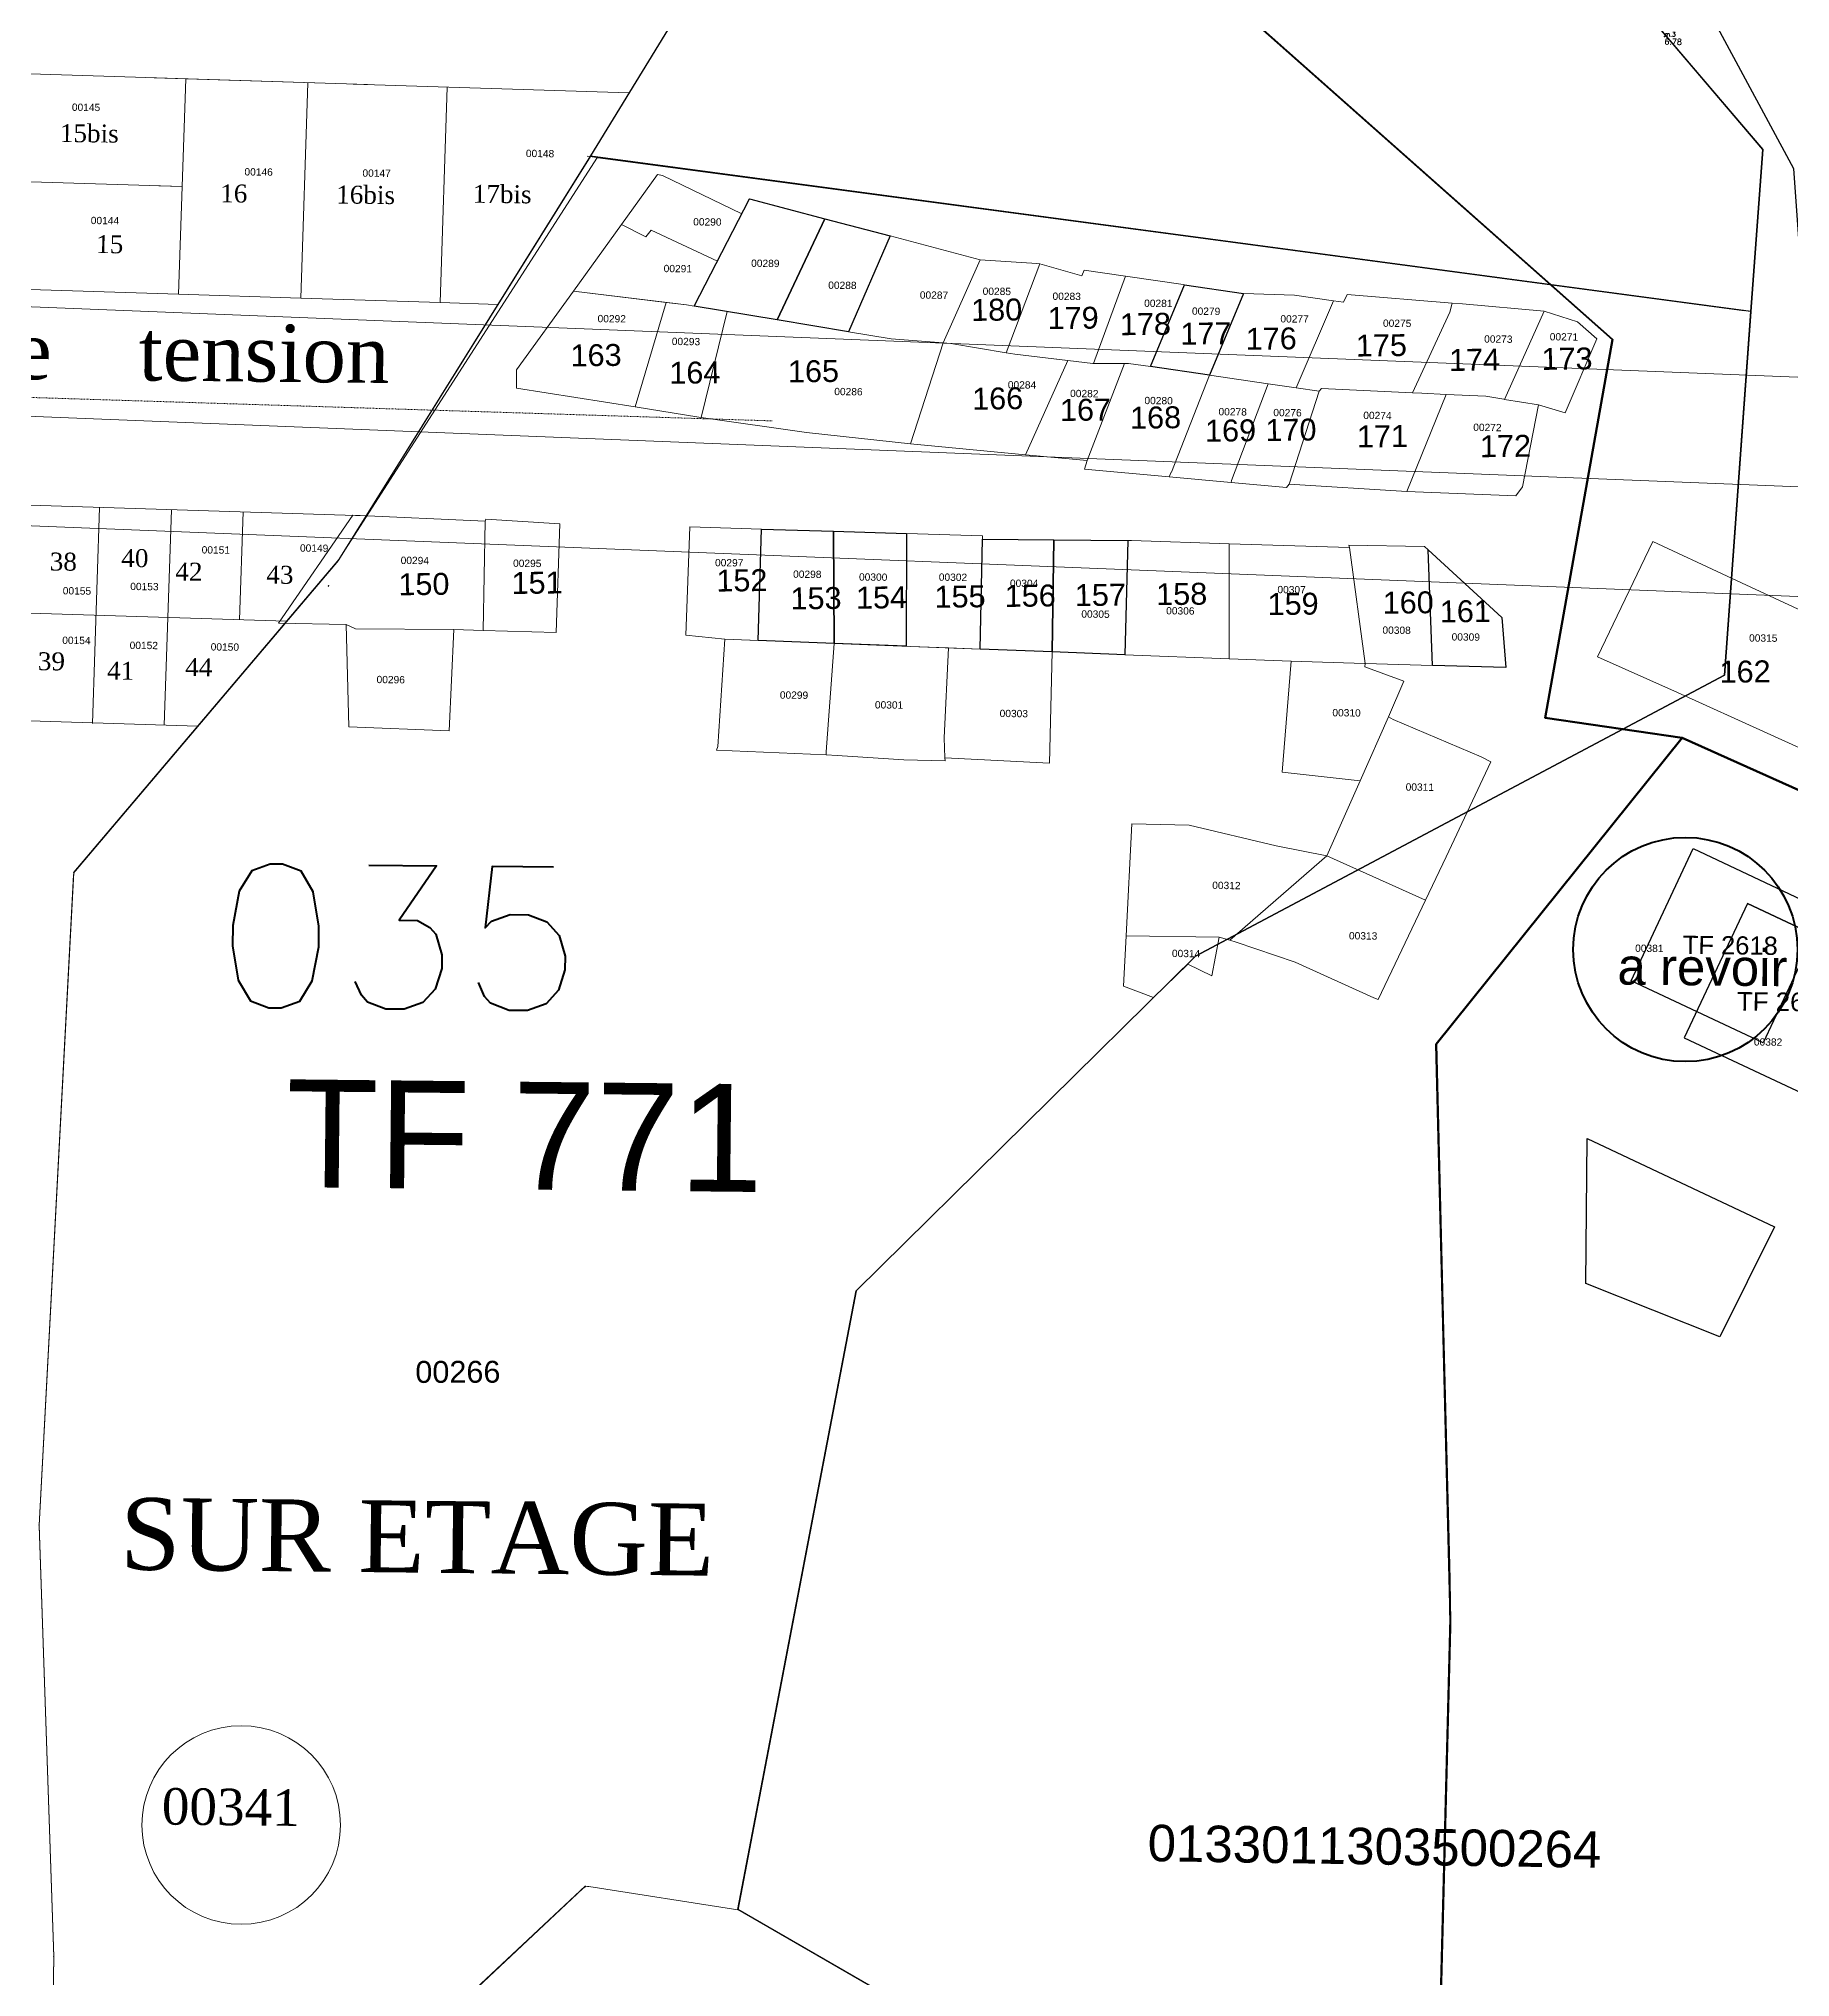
# Model space of a CAD drawing. Header units: metres. Extents: x 251686 to 255059, y 1627526 to 1631912.
# Drawn here: x 253263.5 to 253503.4, y 1628330.6 to 1628596.2 of the extents above; entities that cross this region are included whole.
import ezdxf
from ezdxf.enums import TextEntityAlignment as Align

# ---------------------------------------------------------------- set-up
doc = ezdxf.new("R2010")
doc.units = ezdxf.units.M
doc.header["$MEASUREMENT"] = 0
doc.linetypes.add('DGN Style 4', pattern=[0.103896, 0.051948, -0.025974, 0, -0.025974])
for name, color, linetype in [('A_revoir_niveau_0', 7, 'Continuous'), ('limites_parcelles', 7, 'Continuous'), ('limites_sections', 7, 'Continuous'), ('limites_tf', 7, 'Continuous'), ('numero_lot', 7, 'Continuous'), ('numero_parcelle', 7, 'Continuous'), ('toponymie', 7, 'Continuous')]:
    doc.layers.add(name, color=color, linetype=linetype)
for name, color, linetype, lineweight in [('ASSIETTE IMMAT', 7, 'Continuous', 0), ('emprise_ht_pik_rufisque', 7, 'Continuous', 0), ('Numero_TF', 7, 'Continuous', 0), ('Régularisation', 1, 'Continuous', 40)]:
    doc.layers.add(name, color=color, linetype=linetype, lineweight=lineweight)
doc.layers.add('collage', color=7, linetype='Continuous', lineweight=0, plot=False)
doc.layers.add('Lignes HT Vectorisées', color=6, linetype='Continuous', lineweight=0, true_color=0xff00ff)
doc.styles.get("Standard").update_dxf_attribs({"font": 'txt.shx'})
doc.styles.add('Style-Arial', font='arial.ttf')
doc.styles.add('Style-FANCY', font='times.ttf')
doc.styles.add('Style-Times New Roman', font='times.ttf')
doc.styles.add('Style-txt', font='txt.shx')

# ---------------------------------------------------------------- blocks, each defined once
blk = doc.blocks.new('*U91')
at = {"layer": 'Numero_TF', "color": 4, "linetype": 'Continuous', "lineweight": 30}
for p, q in [((-13.301083, -4.795525, -0.000028), (-4.800456, 13.306175, -0.000028)), ((-4.800456, 13.306175, -0.000028), (13.301139, 4.795549, -0.000028)), ((13.301139, 4.795549, -0.000028), (4.800513, -13.306151, -0.000028)), ((4.800513, -13.306151, -0.000028), (-13.301083, -4.795525, -0.000028))]:
    blk.add_line(p, q, dxfattribs=at)
at = {"layer": 'Numero_TF', "color": 4, "linetype": 'Continuous', "lineweight": 0, "style": 'Style-Arial'}
blk.add_text('TF 2618', height=2.5, rotation=359.3981, dxfattribs=at).set_placement((-6.199293, 1.37186, -0.000028), align=Align.TOP_LEFT)
blk = doc.blocks.new('*U92')
at = {"layer": 'Numero_TF', "color": 4, "linetype": 'Continuous', "lineweight": 30}
for p, q in [((-13.301178, -9.050845, -0.000028), (-4.800552, 9.050855, -0.000028)), ((-4.800552, 9.050855, -0.000028), (13.301149, 0.550229, -0.000028))]:
    blk.add_line(p, q, dxfattribs=at)
at = {"layer": 'Numero_TF', "color": 4, "linetype": 'Continuous', "lineweight": 0, "style": 'Style-Arial'}
blk.add_text('TF 2314', height=2.5, rotation=359.3981, dxfattribs=at).set_placement((-6.244648, -2.052617, -0.000028), align=Align.TOP_LEFT)
blk = doc.blocks.new('*U90')
at = {"layer": 'Numero_TF', "color": 4, "linetype": 'Continuous', "lineweight": 30}
for name, p in [('*U91', (-60.6442, 24.2283)), ('*U92', (60.64415, -28.48365))]:
    blk.add_blockref(name, p, dxfattribs=at)
blk = doc.blocks.new('TCPOINT_188')
at = {"color": 0}
blk.add_point((0, 0), dxfattribs=at)
blk.add_attdef('ALT', text='', height=0.0008).set_placement((0, -0.0003), align=Align.TOP_LEFT)
at = {"layer": 'collage'}
blk.add_attdef('MAT', (0, 0), '', height=0.0006, dxfattribs=at)

msp = doc.modelspace()

# ---------------------------------------------------------------- linework, layer by layer
at = {"layer": 'A_revoir_niveau_0', "color": 7, "linetype": 'DGN Style 4', "lineweight": 0}
msp.add_line((253121.782565, 1628551.503948), (253363.976717, 1628543.855109), dxfattribs=at)
at = {"layer": 'ASSIETTE IMMAT', "color": 2, "linetype": 'Continuous', "lineweight": 30, "flags": 128}
msp.add_lwpolyline([(253586.882449, 1628344.94237), (253577.64234, 1628342.548201), (253575.708695, 1628321.295117), (253521.853336, 1628279.133303), (253449.96192, 1628232.956205), (253436.152828, 1628245.346432), (253445.156535, 1628290.27974), (253359.261937, 1628339.884883), (253375.463978, 1628424.661208), (253421.924501, 1628470.512987), (253494.385766, 1628509.035218), (253498.006094, 1628558.818805), (253499.645445, 1628581.019999), (253466.43506, 1628620.073785), (253446.121019, 1628685.591974), (253503.841435, 1628578.416735), (253518.731881, 1628369.535378), (253588.984244, 1628345.378228)], dxfattribs=at)
at = {"layer": 'emprise_ht_pik_rufisque', "color": 1}
for p, q in [((253211.994167, 1628561.499738), (253915.366918, 1628533.451526)), ((253925.76349, 1628503.013099), (253210.754406, 1628531.525345))]:
    msp.add_line(p, q, dxfattribs=at)
at = {"layer": 'Lignes HT Vectorisées', "color": 5, "flags": 128}
msp.add_lwpolyline([(252238.115739, 1628531.228315), (252321.664095, 1628595.659757), (252410.120553, 1628620.071574), (252571.302761, 1628537.021918), (252902.604681, 1628559.741733), (253211.374286, 1628546.512525), (253598.517543, 1628531.074514), (253921.490958, 1628519.009106), (254251.545533, 1628795.955667)], dxfattribs=at)
at = {"layer": 'limites_parcelles', "color": 7, "linetype": 'Continuous', "lineweight": 0}
for p, q in [((253214.694442, 1628592.888128), (253308.494265, 1628589.926857)), ((253279.286379, 1628590.848825), (253302.733387, 1628590.109031)), ((253283.615133, 1628590.712294), (253282.632843, 1628561.197071)), ((253300.339452, 1628590.184306), (253299.359136, 1628560.669233)), ((253306.558548, 1628589.987415), (253344.333948, 1628588.794925)), ((253319.425681, 1628589.581226), (253318.445332, 1628560.065831)), ((253339.037158, 1628580.148924), (253304.586611, 1628524.870081)), ((253497.996417, 1628558.870997), (253339.038142, 1628580.148914)), ((253214.25298, 1628578.128908), (253283.123956, 1628575.953723)), ((253304.567693, 1628524.849605), (253340.012217, 1628580.006839)), ((253339.018353, 1628580.139276), (253498.00626, 1628558.870894)), ((253279.937273, 1628576.054118), (253283.123781, 1628575.954916)), ((253213.76238, 1628563.373209), (253282.632843, 1628561.197071)), ((253282.632875, 1628561.198026), (253299.359136, 1628560.669233)), ((253299.359136, 1628560.669233), (253318.445332, 1628560.065831)), ((253318.44536, 1628560.06666), (253326.366059, 1628559.817065)), ((253212.781068, 1628533.8571), (253308.308983, 1628530.842096)), ((253271.813203, 1628531.993957), (253270.829599, 1628502.379863)), ((253281.651587, 1628531.683443), (253280.670301, 1628502.168811)), ((253291.491922, 1628531.372867), (253291.000181, 1628516.614754)), ((253304.586611, 1628524.870081), (253268.278222, 1628482.022154)), ((253268.278222, 1628482.022154), (253304.567693, 1628524.849605)), ((253212.094606, 1628519.105613), (253297.418153, 1628516.411991)), ((253211.800831, 1628504.343719), (253285.227374, 1628502.024898)), ((253268.278222, 1628482.022154), (253263.524349, 1628392.564595)), ((253263.525375, 1628392.568522), (253268.278222, 1628482.022154)), ((253265.546158, 1628333.482401), (253263.524391, 1628392.568533)), ((253265.547142, 1628333.482391), (253263.525375, 1628392.568522)), ((253338.376835, 1628343.15735), (253264.651962, 1628274.101835)), ((253264.651962, 1628274.101835), (253265.547142, 1628333.482391))]:
    msp.add_line(p, q, dxfattribs=at)
at = {"layer": 'limites_parcelles', "lineweight": 0, "flags": 128}
for points in [[(253356.43708, 1628565.715376), (253347.385374, 1628570.004779), (253346.631274, 1628569.052278), (253343.315372, 1628570.77168), (253348.258175, 1628577.633284), (253348.925275, 1628577.456284), (253359.778083, 1628572.208281), (253356.43708, 1628565.715376)], [(253356.43708, 1628565.715376), (253353.270078, 1628559.560672), (253352.217878, 1628559.734372), (253336.740367, 1628561.644274), (253343.315372, 1628570.77168), (253346.631274, 1628569.052278), (253347.385374, 1628570.004779), (253356.43708, 1628565.715376)], [(253392.447904, 1628565.908376), (253387.361501, 1628554.527069), (253380.263696, 1628555.104169), (253374.397192, 1628556.07267), (253380.092496, 1628569.186579), (253392.447904, 1628565.908376)], [(253400.59101, 1628565.371476), (253396.010607, 1628553.183768), (253388.399702, 1628554.442669), (253387.361501, 1628554.527069), (253392.447904, 1628565.908376), (253400.173909, 1628565.431976), (253400.59101, 1628565.371476)], [(253406.684014, 1628564.487275), (253412.352518, 1628563.664675), (253407.940015, 1628551.730667), (253407.846615, 1628551.730667), (253397.197107, 1628552.987468), (253396.010607, 1628553.183768), (253400.59101, 1628565.371476), (253406.343314, 1628563.735675), (253406.684014, 1628564.487275)], [(253349.401376, 1628560.081972), (253345.178973, 1628545.757463), (253328.910662, 1628548.339765), (253328.910662, 1628550.853266), (253336.740367, 1628561.644274), (253349.401376, 1628560.081972)], [(253420.441423, 1628562.490874), (253415.78562, 1628551.286767), (253412.741418, 1628551.730667), (253407.940015, 1628551.730667), (253412.352518, 1628563.664675), (253420.229423, 1628562.521574), (253420.441423, 1628562.490874)], [(253345.178973, 1628545.757463), (253349.401376, 1628560.081972), (253352.217878, 1628559.734372), (253353.270078, 1628559.560672), (253357.764281, 1628558.818672), (253354.238579, 1628544.324362), (253353.913779, 1628544.370962), (253345.178973, 1628545.757463)], [(253440.810736, 1628560.318873), (253435.707233, 1628548.381765), (253431.898931, 1628548.937065), (253423.863625, 1628550.108766), (253423.857925, 1628550.109566), (253428.492328, 1628561.325673), (253435.471833, 1628561.072573), (253440.810736, 1628560.318873)], [(253457.070247, 1628559.996372), (253456.782947, 1628558.727772), (253451.639544, 1628547.701864), (253439.183935, 1628548.295065), (253438.869135, 1628547.920664), (253435.707233, 1628548.381765), (253440.810736, 1628560.318873), (253442.218737, 1628560.120072), (253442.721438, 1628561.151973), (253457.070247, 1628559.996372)], [(253469.709056, 1628558.903072), (253464.266452, 1628546.800064), (253464.171652, 1628546.815664), (253461.68685, 1628547.223464), (253456.258147, 1628547.481964), (253452.910445, 1628547.641364), (253451.639544, 1628547.701864), (253456.782947, 1628558.727772), (253457.070247, 1628559.996372), (253458.490648, 1628559.881972), (253469.709056, 1628558.903072)], [(253464.266452, 1628546.800064), (253469.709056, 1628558.903072), (253474.233459, 1628557.421371), (253476.90576, 1628555.093069), (253472.566558, 1628544.959462), (253468.903155, 1628546.039263), (253464.266452, 1628546.800064)], [(253354.238579, 1628544.324362), (253357.764281, 1628558.818672), (253364.609786, 1628557.688571), (253374.397192, 1628556.07267), (253380.263696, 1628555.104169), (253387.361501, 1628554.527069), (253382.882998, 1628540.73326), (253368.664388, 1628542.254261), (253354.238579, 1628544.324362)], [(253382.882998, 1628540.73326), (253387.361501, 1628554.527069), (253388.399702, 1628554.442669), (253396.010607, 1628553.183768), (253397.197107, 1628552.987468), (253404.446212, 1628552.131967), (253398.651808, 1628539.225259), (253382.885798, 1628540.73296), (253382.882998, 1628540.73326)], [(253398.651808, 1628539.225259), (253404.446212, 1628552.131967), (253407.846615, 1628551.730667), (253407.940015, 1628551.730667), (253412.222817, 1628551.730667), (253407.095214, 1628538.417858), (253398.651808, 1628539.225259)], [(253423.863625, 1628550.108766), (253418.625022, 1628536.835357), (253418.611422, 1628536.837257), (253418.319522, 1628536.181157), (253406.715914, 1628537.228557), (253407.095214, 1628538.417858), (253412.222817, 1628551.730667), (253412.741418, 1628551.730667), (253415.78562, 1628551.286767), (253423.857925, 1628550.109566), (253423.863625, 1628550.108766)], [(253431.898931, 1628548.937065), (253426.877027, 1628535.702656), (253426.817927, 1628535.414156), (253418.319522, 1628536.181157), (253418.611422, 1628536.837257), (253418.625022, 1628536.835357), (253423.863625, 1628550.108766), (253431.898931, 1628548.937065)], [(253434.754732, 1628535.181156), (253434.417832, 1628534.728156), (253426.817927, 1628535.414156), (253426.877027, 1628535.702656), (253431.898931, 1628548.937065), (253435.707233, 1628548.381765), (253438.869135, 1628547.920664), (253434.754732, 1628535.181156)], [(253434.754732, 1628535.181156), (253438.869135, 1628547.920664), (253439.183935, 1628548.295065), (253451.639544, 1628547.701864), (253452.910445, 1628547.641364), (253456.258147, 1628547.481964), (253450.867643, 1628534.185455), (253434.754732, 1628535.181156)], [(253450.867643, 1628534.185455), (253456.258147, 1628547.481964), (253461.68685, 1628547.223464), (253464.171652, 1628546.815664), (253464.266452, 1628546.800064), (253468.903155, 1628546.039263), (253466.705954, 1628534.819456), (253465.793153, 1628533.589155), (253450.883843, 1628534.184455), (253450.867643, 1628534.185455)], [(253320.338256, 1628515.252443), (253306.879047, 1628515.356343), (253305.597047, 1628515.971243), (253296.30354, 1628516.136643), (253306.482347, 1628530.944153), (253324.651859, 1628530.121853), (253324.341159, 1628515.135843), (253320.338256, 1628515.252443)], [(253324.341159, 1628515.135843), (253324.651859, 1628530.121853), (253324.743059, 1628530.390353), (253334.871366, 1628529.771252), (253334.362366, 1628514.843942), (253324.341159, 1628515.135843)], [(253362.474484, 1628529.035852), (253362.037384, 1628513.763042), (253357.440281, 1628513.940542), (253352.105377, 1628514.500842), (253352.660978, 1628529.343952), (253362.474484, 1628529.035852)], [(253392.755805, 1628527.667051), (253392.443404, 1628512.589341), (253382.842998, 1628512.959841), (253382.297398, 1628512.980941), (253382.349698, 1628528.411751), (253392.764505, 1628528.084751), (253392.755805, 1628527.667051)], [(253412.263317, 1628511.82424), (253412.667418, 1628527.472451), (253413.161918, 1628527.467651), (253426.531327, 1628527.02465), (253426.531327, 1628511.27354), (253412.263317, 1628511.82424)], [(253513.525885, 1628513.838342), (253512.525884, 1628495.50573), (253487.951168, 1628506.638637), (253476.97636, 1628511.51074), (253484.583066, 1628527.319651), (253494.740572, 1628522.572248), (253513.525885, 1628513.838342)], [(253426.531327, 1628511.27354), (253426.531327, 1628527.02465), (253443.026738, 1628526.50675), (253445.148039, 1628510.62604), (253445.084539, 1628510.62794), (253435.030433, 1628510.94544), (253426.531327, 1628511.27354)], [(253453.784945, 1628526.16895), (253454.410445, 1628510.352039), (253445.148039, 1628510.62604), (253443.026738, 1628526.50675), (253442.944438, 1628526.83195), (253453.294945, 1628526.66265), (253453.784945, 1628526.16895)], [(253320.338256, 1628515.252443), (253319.705956, 1628501.396233), (253305.974047, 1628501.925334), (253305.597047, 1628515.971243), (253306.879047, 1628515.356343), (253320.338256, 1628515.252443)], [(253371.35289, 1628498.490632), (253371.32599, 1628498.085631), (253356.33088, 1628498.746732), (253356.48768, 1628499.229732), (253357.440281, 1628513.940542), (253372.449191, 1628513.361141), (253371.35289, 1628498.490632)], [(253387.525601, 1628500.421733), (253387.605901, 1628497.682631), (253387.595001, 1628497.683131), (253387.617901, 1628497.273031), (253381.962397, 1628497.423831), (253372.834291, 1628498.019131), (253371.32599, 1628498.085631), (253371.35289, 1628498.490632), (253372.449191, 1628513.361141), (253382.842998, 1628512.959941), (253388.118801, 1628512.756241), (253387.525601, 1628500.421733)], [(253402.283811, 1628512.209441), (253401.910211, 1628496.971431), (253392.129804, 1628497.457731), (253387.605901, 1628497.682631), (253387.525601, 1628500.421733), (253388.118801, 1628512.756241), (253392.443404, 1628512.589341), (253402.283811, 1628512.209441)], [(253445.148039, 1628510.62604), (253445.144139, 1628510.144239), (253450.462243, 1628508.199538), (253448.359941, 1628503.312335), (253444.467239, 1628494.560229), (253433.788632, 1628495.73463), (253435.030433, 1628510.94544), (253445.084539, 1628510.62794), (253445.148039, 1628510.62604)], [(253456.256047, 1628484.105622), (253453.442945, 1628478.207618), (253452.507744, 1628478.621318), (253439.903136, 1628484.241422), (253444.467239, 1628494.560229), (253448.359941, 1628503.312335), (253449.006342, 1628502.923534), (253461.07145, 1628497.843531), (253462.381151, 1628497.123131), (253456.256047, 1628484.105622)], [(253425.193826, 1628473.131315), (253412.425118, 1628473.317415), (253413.212118, 1628488.641225), (253421.070223, 1628488.482525), (253432.976531, 1628485.625023), (253439.903136, 1628484.241422), (253426.643727, 1628472.702914), (253425.193826, 1628473.131315)], [(253453.442945, 1628478.207618), (253446.942741, 1628464.579309), (253446.36054, 1628464.823409), (253435.565533, 1628469.691712), (253427.522128, 1628472.443414), (253426.643727, 1628472.702914), (253439.903136, 1628484.241422), (253452.507744, 1628478.621318), (253453.442945, 1628478.207618)], [(253425.193826, 1628473.131315), (253424.173825, 1628467.813211), (253420.879723, 1628469.400712), (253416.19662, 1628464.836609), (253412.069117, 1628466.38441), (253412.425118, 1628473.317415), (253425.193826, 1628473.131315)]]:
    msp.add_lwpolyline(points, close=True, dxfattribs=at)
at = {"layer": 'limites_parcelles', "color": 7, "linetype": 'Continuous', "lineweight": 0}
for p in [(253339.037158, 1628580.148924), (253339.018353, 1628580.139276), (253304.567693, 1628524.849605), (253304.586611, 1628524.870081), (253303.151349, 1628521.251719), (253303.170569, 1628521.272522), (253268.278222, 1628482.022154), (253268.278222, 1628482.022154), (253263.524391, 1628392.568533), (253263.525375, 1628392.568522), (253265.546158, 1628333.482401), (253265.547142, 1628333.482391)]:
    msp.add_point(p, dxfattribs=at)
at = {"layer": 'limites_parcelles', "lineweight": 0}
for points in [[(253371.15989, 1628571.55668), (253364.609786, 1628557.688571), (253353.270078, 1628559.560672), (253360.850383, 1628574.292182)], [(253364.609786, 1628557.688571), (253371.15989, 1628571.55668), (253380.092496, 1628569.186579), (253374.397192, 1628556.07267)], [(253428.492328, 1628561.325673), (253423.857925, 1628550.109566), (253415.78562, 1628551.286767), (253420.441423, 1628562.490874)], [(253362.037384, 1628513.763042), (253362.474484, 1628529.035852), (253372.329991, 1628528.726352), (253372.449191, 1628513.361141)], [(253382.349698, 1628528.411751), (253382.297398, 1628512.980941), (253372.449191, 1628513.361141), (253372.329991, 1628528.726352)], [(253402.541211, 1628527.571451), (253402.283811, 1628512.209441), (253392.443404, 1628512.589341), (253392.755805, 1628527.667051)], [(253412.667418, 1628527.472451), (253412.263317, 1628511.82424), (253402.283811, 1628512.209441), (253402.541211, 1628527.571451)], [(253454.410445, 1628510.352039), (253453.784945, 1628526.16895), (253463.892052, 1628516.935044), (253464.421252, 1628510.055839)]]:
    msp.add_3dface(points, dxfattribs=at)
at = {"layer": 'limites_parcelles'}
for points in [[(253371.15989, 1628571.55668), (253364.609786, 1628557.688571), (253353.270078, 1628559.560672), (253360.850383, 1628574.292182)], [(253364.609786, 1628557.688571), (253371.15989, 1628571.55668), (253380.092496, 1628569.186579), (253374.397192, 1628556.07267)], [(253428.492328, 1628561.325673), (253423.857925, 1628550.109566), (253415.78562, 1628551.286767), (253420.441423, 1628562.490874)], [(253362.037384, 1628513.763042), (253362.474484, 1628529.035852), (253372.329991, 1628528.726352), (253372.449191, 1628513.361141)], [(253382.349698, 1628528.411751), (253382.297398, 1628512.980941), (253372.449191, 1628513.361141), (253372.329991, 1628528.726352)], [(253402.541211, 1628527.571451), (253402.283811, 1628512.209441), (253392.443404, 1628512.589341), (253392.755805, 1628527.667051)], [(253412.667418, 1628527.472451), (253412.263317, 1628511.82424), (253402.283811, 1628512.209441), (253402.541211, 1628527.571451)], [(253454.410445, 1628510.352039), (253453.784945, 1628526.16895), (253463.892052, 1628516.935044), (253464.421252, 1628510.055839)], [(253475.594778, 1628445.518514), (253501.237367, 1628433.431571), (253493.750703, 1628418.380448), (253475.387603, 1628425.66168)]]:
    msp.add_3dface(points, dxfattribs=at)
at = {"layer": 'limites_sections', "color": 112, "linetype": 'Continuous', "lineweight": 40, "flags": 128}
msp.add_lwpolyline([(253797.545574, 1628539.699144), (253736.007323, 1628381.875383), (253644.43714, 1628425.981101), (253582.988286, 1628458.102486), (253488.589644, 1628500.414429), (253469.820836, 1628503.176145), (253479.037064, 1628554.98513), (253296.184438, 1628717.179275), (253279.13654, 1628744.455831), (253263.793452, 1628773.437298), (253250.158874, 1628785.95727), (253223.520558, 1628793.260409), (253348.989442, 1629069.997102), (253421.602259, 1629028.136062), (253474.169161, 1628998.402291), (253570.655215, 1628943.916078), (253742.585904, 1628844.838708), (253891.317458, 1628762.517835), (253857.921088, 1628652.652234), (253797.545574, 1628539.699144)], close=True, dxfattribs=at)
at = {"layer": 'limites_sections', "color": 112, "linetype": 'Continuous', "lineweight": 40, "extrusion": (-1.87173e-09, -9.63983e-10, 1), "elevation": -0.002046, "flags": 128}
msp.add_lwpolyline([(253469.820836, 1628503.176145), (253488.589644, 1628500.414429), (253454.879488, 1628458.45481), (253455.869011, 1628419.146695), (253456.677254, 1628387.039772), (253456.725415, 1628385.126634), (253456.826796, 1628378.590775), (253456.092848, 1628349.73443), (253454.032863, 1628268.742801), (253388.282867, 1628177.212071), (253374.268487, 1628101.940239), (253305.375391, 1628033.502846), (252724.250426, 1628275.006531), (252729.810311, 1628341.80532), (252735.302417, 1628407.78978), (252753.241864, 1628623.321822), (252721.721864, 1628619.437822), (252719.111157, 1628633.487457), (252714.797364, 1628656.702322), (252707.872864, 1628693.966822), (252708.178498, 1628714.657046), (252708.499905, 1628736.415068), (252708.92257, 1628765.027856), (252709.546654, 1628807.276005), (252710.023977, 1628836.275407), (252766.51681, 1628874.562186), (252777.807368, 1628875.207361), (252792.594535, 1628876.052342), (252806.680432, 1628876.85725), (252821.799454, 1628877.721194), (252840.098742, 1628878.766867), (252853.870088, 1628879.553801), (252869.673078, 1628880.456829), (252881.50225, 1628881.132782), (252890.234906, 1628881.631791), (252896.724489, 1628882.002624), (252900.638805, 1628882.226299), (252915.419343, 1628884.059972), (252947.872303, 1628888.086085), (252995.1058, 1628893.94587), (253038.771855, 1628895.227443), (253072.399091, 1628896.214383), (253084.091369, 1628889.07052), (253103.780853, 1628877.040446), (253120.367335, 1628866.906274), (253135.162614, 1628857.86651), (253140.023655, 1628843.378963), (253144.884695, 1628828.891416), (253158.888191, 1628822.546236), (253184.202626, 1628811.075912), (253223.520558, 1628793.260409), (253250.158874, 1628785.95727), (253263.793452, 1628773.437298), (253279.13654, 1628744.455831), (253296.184438, 1628717.179275), (253350.963018, 1628668.589516), (253387.610751, 1628636.082202), (253479.037064, 1628554.98513), (253469.820836, 1628503.176145)], close=True, dxfattribs=at)
at = {"layer": 'limites_sections', "color": 112, "lineweight": 40, "extrusion": (3.13226e-08, -1.22909e-08, 1), "elevation": -0.01207, "flags": 128}
msp.add_lwpolyline([(254381.885013, 1628242.498279), (254651.876115, 1628047.603031), (254649.151342, 1628042.153484), (254282.056716, 1627781.848766), (254258.712942, 1627753.642236), (254158.402887, 1627667.719989), (254016.92288, 1627730.128102), (253789.717074, 1627795.718879), (253560.793059, 1627891.442229), (253461.178186, 1627935.950985), (253423.027767, 1627967.742968), (253305.375391, 1628033.502846), (253374.268487, 1628101.940239), (253388.282867, 1628177.212071), (253454.032863, 1628268.742801), (253456.858534, 1628379.83858), (253454.879488, 1628458.45481), (253488.589644, 1628500.414429), (253582.988286, 1628458.102486), (253644.43714, 1628425.981101), (253736.007323, 1628381.875383), (253766.757442, 1628373.202598), (253836.323408, 1628343.15576), (253837.103178, 1628319.100647), (253879.127588, 1628301.609786), (253897.943396, 1628292.248733), (253942.258351, 1628268.687297), (254032.48387, 1628219.152912), (254111.3613, 1628174.170812), (254127.468152, 1628196.627242), (254166.418264, 1628175.618587), (254262.032613, 1628116.192678), (254381.885013, 1628242.498279)], close=True, dxfattribs=at)
at = {"layer": 'limites_tf', "color": 5, "linetype": 'Continuous', "lineweight": 30}
for p, q in [((253407.05842, 1628691.201109), (253339.037158, 1628580.148924)), ((253466.43506, 1628620.073785), (253499.645445, 1628581.019999)), ((253499.645445, 1628581.019999), (253497.996251, 1628558.818907)), ((253497.996251, 1628558.818907), (253340.072164, 1628579.899426)), ((253498.006007, 1628558.817605), (253494.385766, 1628509.035218)), ((253494.385766, 1628509.035218), (253421.924501, 1628470.512987)), ((253421.924501, 1628470.512987), (253375.463978, 1628424.661208)), ((253375.463978, 1628424.661208), (253359.261526, 1628339.84551))]:
    msp.add_line(p, q, dxfattribs=at)
at = {"layer": 'limites_tf', "color": 1, "linetype": 'Continuous', "lineweight": 0}
for p, q in [((253339.037976, 1628580.096824), (253304.587419, 1628524.816996)), ((253304.605523, 1628524.858495), (253339.018187, 1628580.087187)), ((253338.582972, 1628580.145407), (253497.087633, 1628558.94167)), ((253304.587419, 1628524.816996), (253268.278056, 1628481.970064)), ((253268.49243, 1628482.22306), (253304.521079, 1628524.7427)), ((253268.278056, 1628481.970064), (253263.525209, 1628392.516432)), ((253263.52749, 1628392.55936), (253268.260462, 1628481.638925)), ((253263.525209, 1628392.516432), (253265.546976, 1628333.430301)), ((253265.546147, 1628333.454545), (253263.526679, 1628392.47347)), ((253338.026282, 1628342.777065), (253264.651796, 1628274.049745)), ((253264.662153, 1628274.098858), (253338.376977, 1628343.13479)), ((253359.261526, 1628339.84551), (253338.851013, 1628343.031224)), ((253359.261937, 1628339.884883), (253445.156535, 1628290.27974)), ((253265.546976, 1628333.430301), (253264.651796, 1628274.049745)), ((253264.651796, 1628274.049745), (253265.54661, 1628333.406045))]:
    msp.add_line(p, q, dxfattribs=at)
at = {"layer": 'limites_tf', "color": 1, "linetype": 'Continuous', "lineweight": 30}
msp.add_line((253497.521447, 1628477.728643), (253515.912667, 1628469.081847), dxfattribs=at)
at = {"layer": 'limites_tf', "color": 1, "linetype": 'Continuous', "lineweight": 40}
msp.add_circle((253489.02685, 1628471.426311), 15.359418, dxfattribs=at)
at = {"layer": 'limites_tf', "color": 1, "linetype": 'Continuous', "lineweight": 0}
for centre, start, end in [((253303.77007, 1628525.379061), 319.724014, 328.073216), ((253338.699209, 1628342.058636), 81.128738, 133.12692), ((253264.562359, 1628333.420883), 359.136314, 1.959742)]:
    msp.add_arc(centre, 0.984364, start, end, dxfattribs=at)
at = {"layer": 'limites_tf', "color": 4, "linetype": 'Continuous', "lineweight": 0}
msp.add_arc((253302.340963, 1628521.789646), 1.000114, 319.724014, 328.073216, dxfattribs=at)
at = {"layer": 'limites_tf', "color": 1, "linetype": 'Continuous', "lineweight": 0, "extrusion": (0, 0, -1)}
for centre, start, end in [((-253269.24344, 1628481.586698), 3.041378, 40.275986), ((-253264.510467, 1628392.507132), 358.040258, 3.041378)]:
    msp.add_arc(centre, 0.984364, start, end, dxfattribs=at)
at = {"layer": 'limites_tf', "color": 5, "linetype": 'Continuous', "lineweight": 30}
msp.add_3dface([(253488.88481, 1628459.337315), (253507.276031, 1628450.690519), (253515.912667, 1628469.081847), (253497.521447, 1628477.728643)], dxfattribs=at)
at = {"layer": 'Régularisation', "color": 10, "linetype": 'Continuous', "lineweight": 13}
msp.add_circle((253291.208744, 1628351.476247), 13.602403, dxfattribs=at)

# ---------------------------------------------------------------- block references
at = {"layer": 'A_revoir_niveau_0', "xscale": 1000, "yscale": 1000, "zscale": 1000, "rotation": 359.3981}
msp.add_blockref('TCPOINT_188', (253486.168665, 1628596.517333, -0.353), dxfattribs=at).add_auto_attribs({'MAT': 'm.3', 'ALT': '6.78'})
at = {"layer": 'numero_tf', "color": 4, "linetype": 'Continuous', "lineweight": 30}
msp.add_blockref('*U90', (253555.537714, 1628447.719967, 0.000028), dxfattribs=at)

# ---------------------------------------------------------------- texts
at = {"layer": 'limites_parcelles', "color": 1, "linetype": 'Continuous', "lineweight": 40, "insert": (253415.426917, 1628351.533207, -0.015041), "char_height": 5, "attachment_point": 1, "rotation": 359.14001505, "line_spacing_factor": 0.6}
msp.add_mtext('\\fArial|b0|i0|c00|p39;0133011303500264', dxfattribs=at)
at = {"layer": 'limites_sections', "color": 3, "lineweight": 30, "style": 'Style-txt'}
msp.add_text('035', height=19.687274, rotation=359.40223, dxfattribs=at).set_placement((253312.814933, 1628473.095255), align=Align.MIDDLE_CENTER)
at = {"layer": 'limites_tf', "color": 7, "linetype": 'Continuous', "lineweight": 40, "style": 'Style-Arial'}
msp.add_text('a revoir', height=5, rotation=359.3981, dxfattribs=at).set_placement((253479.758633, 1628471.634046), align=Align.TOP_LEFT)
at = {"layer": 'numero_lot', "color": 7, "linetype": 'Continuous', "lineweight": 0, "style": 'Style-FANCY'}
for s, p in [('15bis', (253270.403672, 1628583.250251)), ('16', (253290.198328, 1628575.017771)), ('16bis', (253308.254281, 1628574.83037)), ('17bis', (253326.959276, 1628574.932506)), ('15', (253273.203632, 1628568.062981)), ('38', (253266.847467, 1628524.570801)), ('40', (253276.649626, 1628525.063119)), ('42', (253284.051742, 1628523.203109)), ('43', (253296.515912, 1628522.775771)), ('39', (253265.220491, 1628510.915204)), ('44', (253285.400723, 1628510.110067)), ('41', (253274.697758, 1628509.628132))]:
    msp.add_text(s, height=2.460911, rotation=359.40223, dxfattribs=at).set_placement(p, align=Align.MIDDLE_CENTER)
at = {"layer": 'numero_lot', "color": 7, "linetype": 'Continuous', "lineweight": 0, "char_height": 3.000341, "attachment_point": 1, "rotation": 0.66808394, "line_spacing_factor": 0.722892}
for s, insert in [('\\fArial|b0|i0|c00|p39;180', (253391.175336, 1628560.545809)), ('\\fArial|b0|i0|c00|p39;179', (253401.658518, 1628559.422528)), ('\\fArial|b0|i0|c00|p39;178', (253411.552625, 1628558.585443)), ('\\fArial|b0|i0|c00|p39;177', (253419.841293, 1628557.290039)), ('\\fArial|b0|i0|c00|p39;176', (253428.781994, 1628556.588369)), ('\\fArial|b0|i0|c00|p39;163', (253336.306343, 1628554.317138)), ('\\fArial|b0|i0|c00|p39;175', (253443.875534, 1628555.665382)), ('\\fArial|b0|i0|c00|p39;174', (253456.638397, 1628553.68949)), ('\\fArial|b0|i0|c00|p39;173', (253469.30328, 1628553.837176)), ('\\fArial|b0|i0|c00|p39;164', (253349.834762, 1628551.931181)), ('\\fArial|b0|i0|c00|p39;165', (253366.086808, 1628552.120697)), ('\\fArial|b0|i0|c00|p39;166', (253391.317141, 1628548.385268)), ('\\fArial|b0|i0|c00|p39;167', (253403.342805, 1628546.840377)), ('\\fArial|b0|i0|c00|p39;168', (253412.946644, 1628545.780108)), ('\\fArial|b0|i0|c00|p39;169', (253423.217892, 1628543.994961)), ('\\fArial|b0|i0|c00|p39;170', (253431.49033, 1628544.091426)), ('\\fArial|b0|i0|c00|p39;171', (253444.020756, 1628543.211817)), ('\\fArial|b0|i0|c00|p39;172', (253460.8764, 1628541.869781)), ('\\fArial|b0|i0|c00|p39;150', (253312.726922, 1628522.956786)), ('\\fArial|b0|i0|c00|p39;151', (253328.228404, 1628523.13755)), ('\\fArial|b0|i0|c00|p39;152', (253356.284804, 1628523.464718)), ('\\fArial|b0|i0|c00|p39;158', (253416.527067, 1628521.602921)), ('\\fArial|b0|i0|c00|p39;153', (253366.435504, 1628521.0188)), ('\\fArial|b0|i0|c00|p39;154', (253375.403303, 1628521.123374)), ('\\fArial|b0|i0|c00|p39;155', (253386.164662, 1628521.248863)), ('\\fArial|b0|i0|c00|p39;156', (253395.773018, 1628521.360907)), ('\\fArial|b0|i0|c00|p39;157', (253405.381375, 1628521.472951)), ('\\fArial|b0|i0|c00|p39;159', (253431.790266, 1628520.242334)), ('\\fArial|b0|i0|c00|p39;160', (253447.547969, 1628520.426086)), ('\\fArial|b0|i0|c00|p39;161', (253455.377715, 1628519.235246)), ('\\fArial|b0|i0|c00|p39;162', (253493.696904, 1628510.969036))]:
    msp.add_mtext(s, dxfattribs=dict(at, insert=insert))
at = {"layer": 'numero_parcelle', "color": 5, "lineweight": 0}
for s, height, rotation, style, p in [('00145', 1, 359.40223, 'Style-Arial', (253268.023994, 1628587.336329)), ('00148', 1, 359.40223, 'Style-Arial', (253330.21389, 1628581.007257)), ('00146', 1, 359.40223, 'Style-Arial', (253291.66455, 1628578.483286)), ('00147', 1, 359.40223, 'Style-Arial', (253307.828695, 1628578.314638)), ('00144', 1, 359.40223, 'Style-Arial', (253270.613726, 1628571.817805)), ('00290', 1, 359.40223, 'Style-Arial', (253353.129728, 1628571.639659)), ('00291', 1, 359.40223, 'Style-Arial', (253349.084524, 1628565.236921)), ('00289', 1, 359.40223, 'Style-Arial', (253361.068059, 1628565.96365)), ('00288', 1, 359.40223, 'Style-Arial', (253371.627167, 1628562.951738)), ('00287', 1, 359.40223, 'Style-Arial', (253384.175383, 1628561.605775)), ('00285', 1, 359.40223, 'Style-Arial', (253392.780103, 1628562.123169)), ('00283', 1, 359.40223, 'Style-Arial', (253402.351152, 1628561.442574)), ('00281', 1, 359.40223, 'Style-Arial', (253414.901622, 1628560.479976)), ('00279', 1, 359.40223, 'Style-Arial', (253421.449815, 1628559.401792)), ('00292', 1, 359.40223, 'Style-Arial', (253340.031359, 1628558.375883)), ('00277', 1, 359.40223, 'Style-Arial', (253433.561455, 1628558.346081)), ('00275', 1, 359.40223, 'Style-Arial', (253447.617676, 1628557.748571)), ('00293', 1, 359.40223, 'Style-Arial', (253350.199626, 1628555.248927)), ('00273', 1, 359.40223, 'Style-Arial', (253461.475153, 1628555.585624)), ('00271', 1, 359.40223, 'Style-Arial', (253470.46051, 1628555.888489)), ('00286', 1, 359.40223, 'Style-Arial', (253372.455457, 1628548.383565)), ('00284', 1, 359.40223, 'Style-Arial', (253396.227829, 1628549.306491)), ('00282', 1, 359.40223, 'Style-Arial', (253404.760231, 1628548.120718)), ('00280', 1, 359.40223, 'Style-Arial', (253414.941787, 1628547.153697)), ('00278', 1, 359.40223, 'Style-Arial', (253425.085136, 1628545.624644)), ('00276', 1, 359.40223, 'Style-Arial', (253432.595805, 1628545.501982)), ('00274', 1, 359.40223, 'Style-Arial', (253444.918242, 1628545.116199)), ('00272', 1, 359.40223, 'Style-Arial', (253459.979392, 1628543.476355)), ('00151', 1, 359.40223, 'Style-Arial', (253285.802082, 1628526.690945)), ('00149', 1, 359.40223, 'Style-Arial', (253299.268119, 1628526.943883)), ('00294', 1, 359.40223, 'Style-Arial', (253313.060857, 1628525.256365)), ('00295', 1, 359.40223, 'Style-Arial', (253328.456458, 1628524.860302)), ('00297', 1, 359.40223, 'Style-Arial', (253356.121202, 1628524.940801)), ('00298', 1, 359.40223, 'Style-Arial', (253366.815676, 1628523.363264)), ('00300', 1, 359.40223, 'Style-Arial', (253375.843636, 1628522.976005)), ('00302', 1, 359.40223, 'Style-Arial', (253386.774914, 1628522.957346)), ('00304', 1, 359.40223, 'Style-Arial', (253396.518089, 1628522.121585)), ('00155', 1, 359.40223, 'Style-Arial', (253266.776922, 1628521.086276)), ('00153', 1, 359.40223, 'Style-Arial', (253276.020759, 1628521.678343)), ('00307', 1, 359.40223, 'Style-Arial', (253433.157546, 1628521.249019)), ('00305', 1, 359.40223, 'Style-Arial', (253406.296351, 1628517.903378)), ('00306', 1, 359.40223, 'Style-Arial', (253417.916762, 1628518.349809)), ('00154', 1, 359.40223, 'Style-Arial', (253266.70612, 1628514.300261)), ('00308', 1, 359.40223, 'Style-Arial', (253447.54217, 1628515.696426)), ('00309', 1, 359.40223, 'Style-Arial', (253457.017786, 1628514.767501)), ('00315', 1, 359.40223, 'Style-Arial', (253497.763914, 1628514.622177)), ('00152', 1, 359.40223, 'Style-Arial', (253275.936618, 1628513.613803)), ('00150', 1, 359.40223, 'Style-Arial', (253287.039229, 1628513.399605)), ('00296', 1, 359.40223, 'Style-Arial', (253309.760315, 1628508.927761)), ('00299', 1, 359.40223, 'Style-Arial', (253365.002448, 1628506.805148)), ('00301', 1, 359.40223, 'Style-Arial', (253378.020312, 1628505.459786)), ('00303', 1, 359.40223, 'Style-Arial', (253395.106576, 1628504.281382)), ('00310', 1, 359.40223, 'Style-Arial', (253440.68459, 1628504.382307)), ('00311', 1, 359.40223, 'Style-Arial', (253450.723107, 1628494.200699)), ('00312', 1, 359.40223, 'Style-Arial', (253424.224466, 1628480.723502)), ('00314', 1, 359.40223, 'Style-Arial', (253418.704367, 1628471.401046)), ('00313', 1, 359.40223, 'Style-Arial', (253442.957182, 1628473.821625)), ('00381', 1, 359.3981, 'Style-Arial', (253482.155269, 1628472.112373)), ('00382', 1, 359.3981, 'Style-Arial', (253498.422392, 1628459.275776)), ('00266', 3, 0.13223, 'Style-Arial', (253315.062572, 1628415.051215)), ('00341', 5, 359.40223, 'Style-Times New Roman', (253280.374529, 1628356.544124))]:
    msp.add_text(s, height=height, rotation=rotation, dxfattribs=dict(at, style=style)).set_placement(p, align=Align.TOP_LEFT)
at = {"layer": 'numero_tf', "color": 4, "linetype": 'Continuous', "lineweight": 0, "style": 'Style-Arial'}
msp.add_text('TF 2618', height=2.54, rotation=359.3981, dxfattribs=at).set_placement((253496.100229, 1628465.603378), align=Align.TOP_LEFT)
msp.add_text('TF 771', height=14.765456, rotation=359.40223, dxfattribs=at).set_placement((253297.307513, 1628438.880354))
at = {"layer": 'toponymie', "color": 7, "linetype": 'DGN Style 4', "lineweight": 0, "style": 'Style-FANCY'}
msp.add_text('Ligne    de    haute    tension', height=7.874908, rotation=359.40223, dxfattribs=at).set_placement((253244.13659, 1628553.685632), align=Align.MIDDLE_CENTER)
at = {"layer": 'toponymie', "color": 7, "linetype": 'Continuous', "lineweight": 0, "style": 'Style-FANCY'}
msp.add_text('SUR ETAGE', height=9.843639, rotation=359.40223, dxfattribs=at).set_placement((253315.314401, 1628390.978797), align=Align.MIDDLE_CENTER)

doc.saveas('drawing.dxf')
